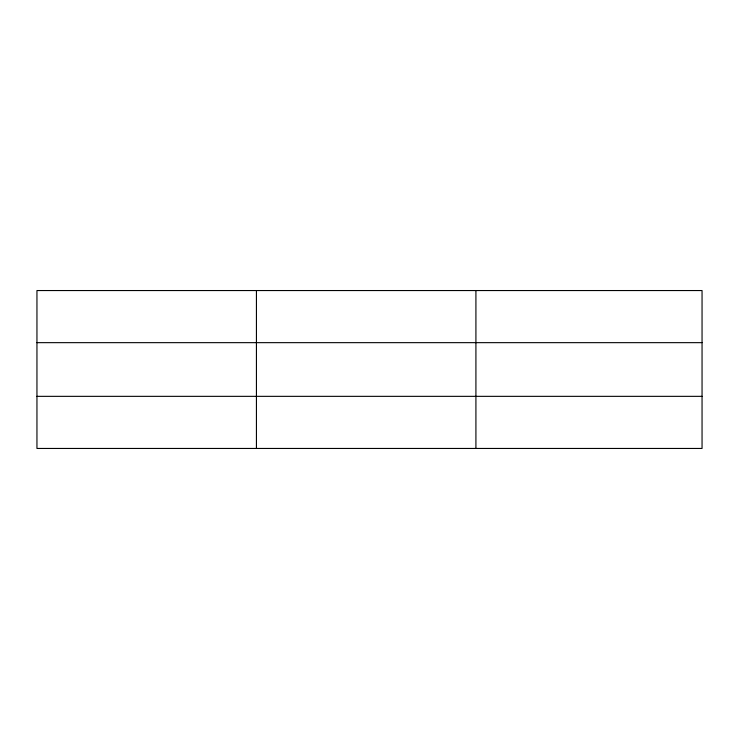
<?xml version="1.0" encoding="UTF-8"?>
<svg xmlns="http://www.w3.org/2000/svg" width="739" height="739" viewBox="0 0 739 739"><rect width="100%" height="100%" fill="white"/><g stroke="black" fill="none" stroke-linecap="round" stroke-linejoin="round"><path stroke-width="1.11" d="M256.433 448.453L256.433 290.547M475.916 448.453L475.916 290.547M702.05 342.656L702.05 290.547L36.95 290.547L36.95 448.453L702.05 448.453L702.05 342.656L36.95 342.656M36.95 396.344L702.05 396.344"/></g></svg>
